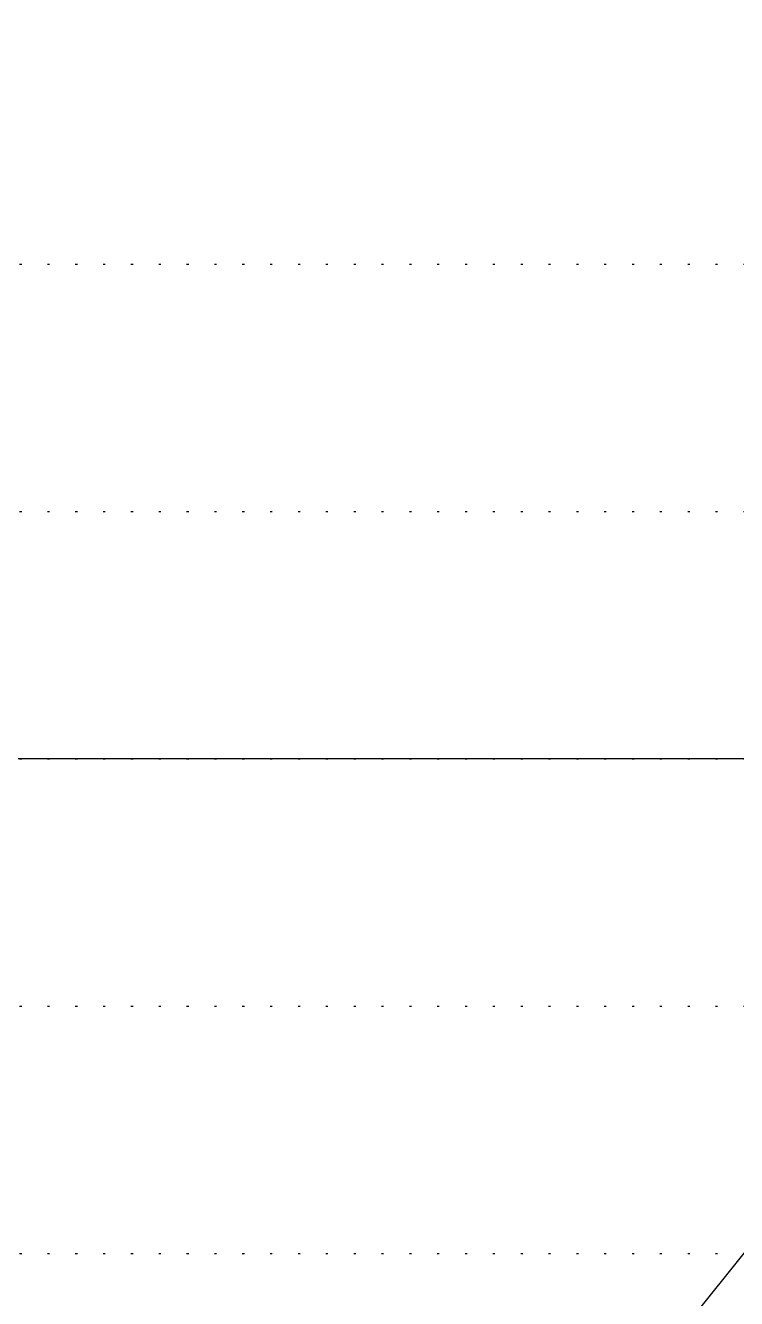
# Model space of a CAD drawing. Header units: millimetres. Extents: x -1499 to 6658, y -12483 to -6008.
# Drawn here: x 2024.8 to 2059.3, y -10723.3 to -10661.5 of the extents above; entities that cross this region are included whole.
import ezdxf

# ---------------------------------------------------------------- set-up
doc = ezdxf.new("R2010")
doc.units = ezdxf.units.MM
doc.linetypes.add('A-DOTLN01H', pattern=[0.125, 0, -0.125])
doc.layers.add('_와꾸', color=7, linetype='Continuous', plot=False)
doc.layers.add('CR-GRID', color=56, linetype='A-DOTLN01H')
doc.layers.add('종단지반선', color=3, linetype='Continuous')

msp = doc.modelspace()

# ---------------------------------------------------------------- linework, layer by layer
at = {"layer": '_와꾸', "color": 7, "true_color": 0xffffff}
msp.add_lwpolyline([(1436.157, -11213.058), (2236.157, -11213.058), (2236.157, -10697.058), (1436.157, -10697.058)], close=True, dxfattribs=at)
at = {"layer": 'CR-GRID', "linetype": 'A-DOTLN01H', "ltscale": 10}
for p, q in [((696.157, -10673.058), (3036.157, -10673.058)), ((696.157, -10685.058), (3036.157, -10685.058)), ((696.157, -10697.058), (6196.157, -10697.058)), ((696.157, -10709.058), (6196.157, -10709.058)), ((696.157, -10721.058), (6196.157, -10721.058))]:
    msp.add_line(p, q, dxfattribs=at)
at = {"layer": '종단지반선', "flags": 128}
msp.add_lwpolyline([(2276.157, -10939.65), (2256.157, -10954.968), (2236.157, -10961.436), (2216.157, -10998.156), (2213.357, -10998.738), (2196.157, -10949.568), (2188.657, -10942.578), (2186.357, -10942.578), (2177.457, -10973.358), (2176.957, -10973.358), (2176.157, -10969.842), (2156.157, -10912.014), (2136.157, -10860.138), (2116.157, -10769.088), (2096.157, -10711.77), (2076.157, -10700.49), (2056.157, -10725.444), (2044.257, -10772.358), (2042.757, -10773.228), (2036.157, -10760.694), (2016.157, -10733.118), (1996.157, -10661.898), (1976.157, -10616.346)], dxfattribs=at)

doc.saveas('drawing.dxf')
